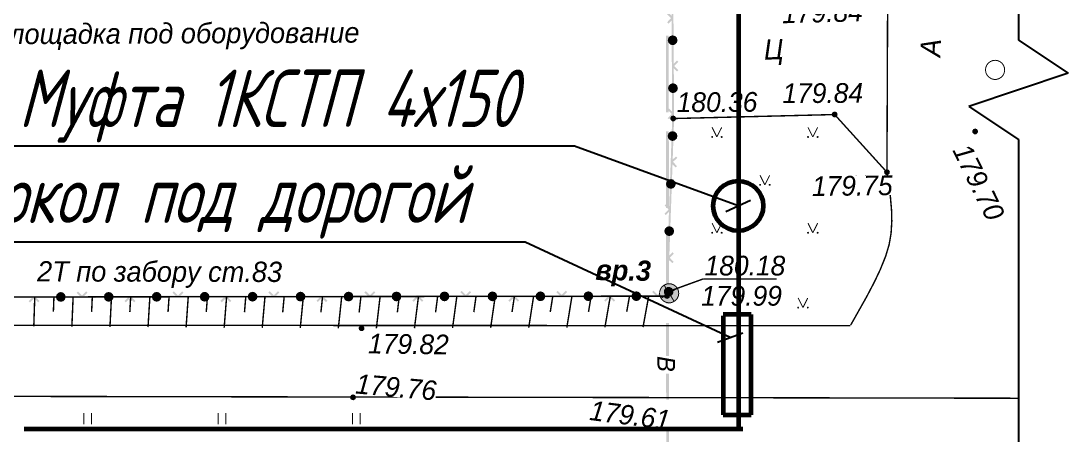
# Model space of a CAD drawing. Header units: millimetres. Extents: x 6735 to 13224, y -12144 to -9633.
# Drawn here: x 11084.1 to 11138.7, y -9724.1 to -9702.5 of the extents above; entities that cross this region are included whole.
import ezdxf
from ezdxf import colors
from ezdxf.entities.mleader import LeaderData, LeaderLine
from ezdxf.math import Vec2, Vec3

# ---------------------------------------------------------------- set-up
doc = ezdxf.new("R2010")
doc.units = ezdxf.units.MM
for name, pattern in [('Cплошная', [0]), ('Cплошная_0.50', [0]), ('Штриховая 1.5-1.5_0.50', [1.5, 0.75, -0.75])]:
    doc.linetypes.add(name, pattern=pattern)
for name, color, linetype, lineweight in [('КаБель силовой (Вновь)', 1, 'Continuous', 60), ('Линия выноска', 137, 'Continuous', 25), ('Рамка тонкая', 5, 'Continuous', 25), ('Строительный', 251, 'Continuous', 13)]:
    doc.layers.add(name, color=color, linetype=linetype, lineweight=lineweight)
doc.styles.add('Simplex', font='simplex.shx', dxfattribs={"width": 0.7, "oblique": 15})
doc.styles.get("Standard").update_dxf_attribs({"font": 'arial.ttf'})

# ---------------------------------------------------------------- blocks, each defined once
blk = doc.blocks.new('2011 - 401 трава')
at = {"color": 7, "linetype": 'Continuous', "lineweight": 0, "const_width": 0.1, "flags": 128}
for points in [[(0, 0), (0, 1.2)], [(0.8, 0), (0.8, 1.2)]]:
    blk.add_lwpolyline(points, dxfattribs=at)
blk = doc.blocks.new('118 - 330 отм высот')
blk.add_hatch(color=7).paths.add_polyline_path([(0.098, 0.12), (0.002, 0.155), (-0.095, 0.121), (-0.146, 0.032), (-0.129, -0.069), (-0.05, -0.135), (0.052, -0.136), (0.131, -0.07), (0.149, 0.031)])
at = {"color": 7, "linetype": 'Continuous', "lineweight": 0, "const_width": 0.01, "flags": 128}
blk.add_lwpolyline([(0.098, 0.12), (0.002, 0.155), (-0.095, 0.121), (-0.146, 0.032), (-0.129, -0.069), (-0.05, -0.135), (0.052, -0.136), (0.131, -0.07), (0.149, 0.031), (0.098, 0.12)], close=True, dxfattribs=at)
blk = doc.blocks.new('DIMENSION_17724')
at = {"color": 7, "linetype": 'Continuous', "lineweight": 0, "const_width": 0.075, "flags": 128}
for points in [[(4097.522267, 2229.45034), (4099.290294, 2230.092535)], [(4099.290294, 2230.092535), (4103.115941, 2230.092535)]]:
    blk.add_lwpolyline(points, dxfattribs=at)
at = {"color": 7, "insert": (4101.625876, 2231.092535), "char_height": 1.262627, "attachment_point": 7}
blk.add_mtext('{\\fArial|c1|b0|i1;\\l\\C0; }', dxfattribs=at)
blk = doc.blocks.new('2004 - 372 лес сажен d-2.0')
at = {"color": 7, "linetype": 'Continuous', "lineweight": 0, "const_width": 0.1, "flags": 128}
blk.add_lwpolyline([(0, 1), (0.269797, 0.962917), (0.519584, 0.854419), (0.730836, 0.682553), (0.887885, 0.460065), (0.979084, 0.203456), (0.997669, -0.068242), (0.942261, -0.33488), (0.81697, -0.57668), (0.631088, -0.775711), (0.398401, -0.917211), (0.136167, -0.990686), (-0.136167, -0.990686), (-0.398401, -0.917211), (-0.631088, -0.775711), (-0.81697, -0.57668), (-0.942261, -0.33488), (-0.997669, -0.068242), (-0.979084, 0.203456), (-0.887885, 0.460065), (-0.730836, 0.682553), (-0.519584, 0.854419), (-0.269797, 0.962917), (0, 1)], close=True, dxfattribs=at)
blk = doc.blocks.new('2014 - 416 газон')
at = {"color": 7, "linetype": 'Continuous', "lineweight": 0, "const_width": 0.1, "flags": 128}
for points in [[(-0.5, 0.05), (-0.456699, 0.025), (-0.456699, -0.025), (-0.5, -0.05), (-0.543301, -0.025), (-0.543301, 0.025), (-0.5, 0.05)], [(0.5, 0.05), (0.543301, 0.025), (0.543301, -0.025), (0.5, -0.05), (0.456699, -0.025), (0.456699, 0.025), (0.5, 0.05)]]:
    blk.add_lwpolyline(points, close=True, dxfattribs=at)
for points in [[(-0.5, 1), (0, 0)], [(0, 0), (0.5, 1)]]:
    blk.add_lwpolyline(points, dxfattribs=at)
blk = doc.blocks.new('22 - 107.1.1 столбы метал d-1.0')
blk.add_hatch(color=7).paths.add_polyline_path([(-0.00002, 0.5), (-0.25, 0.43302), (-0.43302, 0.25002), (-0.5, 0.00002), (-0.43302, -0.24998), (-0.25002, -0.433), (-0.00002, -0.5), (0.24998, -0.433), (0.433, -0.25), (0.5, 0), (0.433, 0.25), (0.25, 0.43302)])
at = {"color": 7, "linetype": 'Continuous', "lineweight": 0, "const_width": 0.02, "flags": 128}
blk.add_lwpolyline([(0, 0.5), (-0.25, 0.433013), (-0.433013, 0.25), (-0.5, 0), (-0.433013, -0.25), (-0.25, -0.433013), (0, -0.5), (0.25, -0.433013), (0.433013, -0.25), (0.5, 0), (0.433013, 0.25), (0.25, 0.433013), (0, 0.5)], close=True, dxfattribs=at)
blk = doc.blocks.new('7 - 11.7 репер времен.d-2.0')
at = {"true_color": 0xffffff}
for points in [[(0, 0.00002), (-0.7, 0.7), (-0.70698, 0.70726), (-0.92386, 0.38278), (-1, 0), (-0.92384, -0.38278), (-0.70696, -0.70724), (-0.7, -0.7)], [(0.69998, 0.7), (0.70712, 0.7071), (0.50002, 0.86602), (0.25882, 0.96594), (0, 1.00002), (-0.25876, 0.96596), (-0.4999, 0.8661), (-0.70698, 0.70726), (-0.7, 0.7), (0, 0.00002)], [(0, 0.00002), (-0.7, -0.7), (-0.70696, -0.70724), (-0.38256, -0.92392), (0.00006, -0.99998), (0.38268, -0.92388), (0.70704, -0.70714), (0.7, -0.69998)], [(0.70712, 0.7071), (0.69998, 0.7), (0, 0.00002), (0.69998, -0.69998), (0.70704, -0.70714), (0.92384, -0.38274), (0.99998, -0.00004), (0.92388, 0.38266)]]:
    blk.add_hatch(color=7, dxfattribs=at).paths.add_polyline_path(points)
at = {"color": 7, "linetype": 'Continuous', "lineweight": 0, "const_width": 0.1, "flags": 128}
blk.add_lwpolyline([(0, 1), (0.269797, 0.962917), (0.519584, 0.854419), (0.730836, 0.682553), (0.887885, 0.460065), (0.979084, 0.203456), (0.997669, -0.068242), (0.942261, -0.33488), (0.81697, -0.57668), (0.631088, -0.775711), (0.398401, -0.917211), (0.136167, -0.990686), (-0.136167, -0.990686), (-0.398401, -0.917211), (-0.631088, -0.775711), (-0.81697, -0.57668), (-0.942261, -0.33488), (-0.997669, -0.068242), (-0.979084, 0.203456), (-0.887885, 0.460065), (-0.730836, 0.682553), (-0.519584, 0.854419), (-0.269797, 0.962917), (0, 1)], close=True, dxfattribs=at)
at = {"color": 7, "linetype": 'Continuous', "lineweight": 0, "true_color": 0xffffff, "const_width": 0.02, "flags": 128}
for points in [[(0, 0), (-0.7, 0.7), (-0.706971, 0.707242), (-0.923845, 0.382768), (-1, -0.000009), (-0.923837, -0.382785), (-0.706958, -0.707256), (-0.7, -0.7), (0, 0)], [(0, 0), (-0.7, -0.7), (-0.706958, -0.707256), (-0.382554, -0.923933), (0.000069, -1), (0.382682, -0.92388), (0.707056, -0.707158), (0.7, -0.7), (0, 0)], [(0.7, 0.7), (0.707132, 0.707082), (0.50002, 0.866014), (0.25883, 0.965923), (0, 1), (-0.258757, 0.965942), (-0.499889, 0.866089), (-0.706971, 0.707242), (-0.7, 0.7), (0, 0), (0.7, 0.7)], [(0.707132, 0.707082), (0.7, 0.7), (0, 0), (0.7, -0.7), (0.707056, -0.707158), (0.923855, -0.382742), (1, -0.000054), (0.923896, 0.382642), (0.707132, 0.707082)]]:
    blk.add_lwpolyline(points, close=True, dxfattribs=at)
at = {"color": 7, "linetype": 'Continuous', "lineweight": 0, "const_width": 0.1, "flags": 128}
for points in [[(-0.7, 0.7), (-0.706971, 0.707242)], [(-0.7, 0.7), (0.7, -0.7)], [(-0.7, -0.7), (0.7, 0.7)], [(0.7, 0.7), (0.707132, 0.707082)], [(-0.7, -0.7), (-0.706958, -0.707256)], [(0.7, -0.7), (0.707056, -0.707158)]]:
    blk.add_lwpolyline(points, dxfattribs=at)
blk = doc.blocks.new('_Oblique')
at = {"color": 0, "lineweight": -2}
blk.add_line((-0.5, -0.5), (0.5, 0.5), dxfattribs=at)

msp = doc.modelspace()

# ---------------------------------------------------------------- hatches: boundary and pattern name
at = {"layer": 'Строительный'}
for points in [[(11118.10459, -9699.98665), (11118.19863, -9700.0804), (11118.26947, -9700.15102), (11118.34009, -9700.08018), (11118.16053, -9699.90119), (11118.12511, -9699.86588), (11118.33941, -9699.65091), (11118.26857, -9699.58029), (11118.10421, -9699.74517), (11118.10244, -9698.61591), (11118.00242, -9698.61607), (11118.00437, -9699.86607), (11118.00622, -9701.04467), (11118.00674, -9701.37821), (11118.03199, -9701.37817), (11118.05675, -9701.37813), (11118.03199, -9701.3783), (11118.00674, -9701.37846), (11118.01241, -9702.24556), (11117.9179, -9702.15228), (11117.84671, -9702.08201), (11117.77645, -9702.1532), (11117.95689, -9702.3313), (11117.99248, -9702.36643), (11117.77926, -9702.58247), (11117.85045, -9702.65273), (11117.88952, -9702.58174), (11118.00256, -9702.37637), (11117.98855, -9702.40182), (11117.85045, -9702.65273), (11118.01399, -9702.48703), (11118.02137, -9703.61627), (11118.12139, -9703.61561), (11118.11322, -9702.36564), (11118.10677, -9701.37793), (11118.10624, -9701.04451)], [(11117.87057, -9707.27313), (11117.86721, -9703.27313), (11117.71721, -9703.27326), (11117.72057, -9707.27325)], [(11118.13036, -9704.98633), (11118.22486, -9705.07961), (11118.29605, -9705.14987), (11118.36632, -9705.07868), (11118.18588, -9704.90058), (11118.15028, -9704.86545), (11118.36351, -9704.64942), (11118.29232, -9704.57915), (11118.12878, -9704.74485), (11118.12139, -9703.61561), (11118.02137, -9703.61627), (11118.02954, -9704.86624), (11118.03725, -9706.04482), (11118.0451, -9707.24545), (11117.95059, -9707.15217), (11117.8794, -9707.08191), (11117.80914, -9707.1531), (11117.98958, -9707.33119), (11118.02517, -9707.36632), (11117.81194, -9707.58236), (11117.83776, -9707.60785), (11117.84785, -9707.60778), (11117.8814, -9707.64374), (11117.92046, -9707.60731), (11117.92791, -9707.60726), (11118.04667, -9707.48693), (11118.04745, -9707.60544), (11118.01244, -9708.61351), (11118.11241, -9708.61698), (11118.14745, -9707.60788), (11118.09747, -9707.60615), (11118.14748, -9707.60582), (11118.14591, -9707.36553), (11118.13727, -9706.04416)], [(11117.87477, -9712.27313), (11117.87141, -9708.27313), (11117.72141, -9708.27325), (11117.72477, -9712.27325)], [(11118.06483, -9709.9869), (11118.15541, -9710.084), (11118.22364, -9710.15714), (11118.29678, -9710.08891), (11118.12384, -9709.90352), (11118.08972, -9709.86695), (11118.31168, -9709.65989), (11118.24345, -9709.58675), (11118.20148, -9709.65607), (11118.08007, -9709.8566), (11118.09512, -9709.83175), (11118.24345, -9709.58675), (11118.07321, -9709.74556), (11118.11241, -9708.61698), (11118.01244, -9708.61351), (11117.96906, -9709.86276), (11117.92815, -9711.04065), (11117.88648, -9712.24059), (11117.7959, -9712.14349), (11117.72767, -9712.07035), (11117.65453, -9712.13858), (11117.82747, -9712.32396), (11117.86158, -9712.36053), (11117.63963, -9712.56759), (11117.70786, -9712.64073), (11117.74982, -9712.57142), (11117.87124, -9712.37088), (11117.85619, -9712.39573), (11117.70786, -9712.64073), (11117.8781, -9712.48192), (11117.8389, -9713.6105), (11117.93887, -9713.61397), (11117.98225, -9712.36472), (11118.02811, -9711.04412)], [(11117.89129, -9714.98389), (11117.98187, -9715.08098), (11118.0501, -9715.15412), (11118.12324, -9715.08589), (11117.9503, -9714.90051), (11117.91619, -9714.86394), (11118.13814, -9714.65688), (11118.06991, -9714.58374), (11117.89967, -9714.74255), (11117.93887, -9713.61397), (11117.8389, -9713.6105), (11117.79552, -9714.85975), (11117.75461, -9716.03764), (11117.72735, -9716.82262), (11117.40863, -9716.82304), (11117.50241, -9716.72902), (11117.57304, -9716.6582), (11117.50222, -9716.58756), (11117.32318, -9716.76707), (11117.28787, -9716.80248), (11117.07295, -9716.58812), (11117.00231, -9716.65894), (11117.16715, -9716.82335), (11116.03789, -9716.82482), (11116.03802, -9716.92484), (11117.28802, -9716.92322), (11117.77572, -9716.92258), (11117.77567, -9716.88567), (11117.77566, -9716.87257), (11117.78874, -9716.87303), (11117.82564, -9716.87431), (11117.85458, -9716.04111)], [(11117.87897, -9717.27313), (11117.87561, -9713.27313), (11117.72561, -9713.27325), (11117.72897, -9717.27325)], [(11084.66731, -9716.96564), (11084.57354, -9717.05966), (11084.5029, -9717.13048), (11084.57372, -9717.20112), (11084.75276, -9717.02161), (11084.78808, -9716.9862), (11085.00299, -9717.20056), (11085.07363, -9717.12974), (11084.90879, -9716.96533), (11086.03805, -9716.96386), (11086.03792, -9716.86383), (11084.78792, -9716.86546), (11083.60932, -9716.86699), (11082.40866, -9716.86855), (11082.50244, -9716.77454), (11082.57307, -9716.70372), (11082.50225, -9716.63308), (11082.32321, -9716.81259), (11082.2879, -9716.848), (11082.07298, -9716.63364), (11082.00234, -9716.70446), (11082.16718, -9716.86887), (11081.03792, -9716.87034), (11081.03805, -9716.97036), (11082.28805, -9716.96874), (11083.60945, -9716.96702)], [(11089.66731, -9716.95914), (11089.57353, -9717.05316), (11089.5029, -9717.12398), (11089.57372, -9717.19461), (11089.75275, -9717.01511), (11089.78807, -9716.9797), (11090.00299, -9717.19405), (11090.07362, -9717.12323), (11090.00284, -9717.08379), (11089.79806, -9716.96968), (11089.82344, -9716.98382), (11090.07362, -9717.12323), (11089.90879, -9716.95882), (11091.03804, -9716.95736), (11091.03791, -9716.85733), (11089.78792, -9716.85896), (11088.60932, -9716.86049), (11087.40866, -9716.86205), (11087.50243, -9716.76803), (11087.57307, -9716.69721), (11087.50225, -9716.62658), (11087.32321, -9716.80608), (11087.28789, -9716.84149), (11087.07298, -9716.62714), (11087.00234, -9716.69796), (11087.07312, -9716.7374), (11087.2779, -9716.85151), (11087.25252, -9716.83737), (11087.00234, -9716.69796), (11087.16718, -9716.86237), (11086.03792, -9716.86383), (11086.03805, -9716.96386), (11087.28805, -9716.96223), (11088.60945, -9716.96051)], [(11094.6673, -9716.95264), (11094.57353, -9717.04665), (11094.50289, -9717.11747), (11094.57371, -9717.18811), (11094.75275, -9717.00861), (11094.78807, -9716.9732), (11095.00298, -9717.18755), (11095.07362, -9717.11673), (11094.90878, -9716.95232), (11096.03804, -9716.95085), (11096.03791, -9716.85083), (11094.78791, -9716.85245), (11093.60931, -9716.85399), (11092.40865, -9716.85555), (11092.50243, -9716.76153), (11092.57306, -9716.69071), (11092.50224, -9716.62008), (11092.3232, -9716.79958), (11092.28789, -9716.83499), (11092.07297, -9716.62063), (11092.00234, -9716.69145), (11092.16717, -9716.85586), (11091.03791, -9716.85733), (11091.03804, -9716.95736), (11092.28804, -9716.95573), (11093.60944, -9716.95401)], [(11099.6673, -9716.94613), (11099.57352, -9717.04015), (11099.50289, -9717.11097), (11099.57371, -9717.18161), (11099.75275, -9717.0021), (11099.78806, -9716.96669), (11100.00298, -9717.18105), (11100.07362, -9717.11023), (11099.90878, -9716.94582), (11101.03804, -9716.94435), (11101.03791, -9716.84433), (11099.78791, -9716.84595), (11098.60931, -9716.84748), (11097.40865, -9716.84905), (11097.50242, -9716.75503), (11097.57306, -9716.68421), (11097.50224, -9716.61357), (11097.3232, -9716.79308), (11097.28788, -9716.82849), (11097.07297, -9716.61413), (11097.00233, -9716.68495), (11097.16717, -9716.84936), (11096.03791, -9716.85083), (11096.03804, -9716.95085), (11097.28804, -9716.94923), (11098.60944, -9716.94751)], [(11104.66729, -9716.93963), (11104.57352, -9717.03365), (11104.50288, -9717.10447), (11104.5737, -9717.1751), (11104.75274, -9716.9956), (11104.78806, -9716.96019), (11105.00298, -9717.17455), (11105.07361, -9717.10373), (11104.90877, -9716.93932), (11106.03803, -9716.93785), (11106.0379, -9716.83782), (11104.7879, -9716.83945), (11103.6093, -9716.84098), (11102.40865, -9716.84254), (11102.50242, -9716.74853), (11102.57306, -9716.67771), (11102.50223, -9716.60707), (11102.3232, -9716.78657), (11102.28788, -9716.82198), (11102.07296, -9716.60763), (11102.00233, -9716.67845), (11102.16716, -9716.84286), (11101.03791, -9716.84433), (11101.03804, -9716.94435), (11102.28804, -9716.94273), (11103.60943, -9716.94101)], [(11109.66729, -9716.93313), (11109.57352, -9717.02715), (11109.50288, -9717.09797), (11109.5737, -9717.1686), (11109.75274, -9716.9891), (11109.78806, -9716.95369), (11110.00297, -9717.16804), (11110.07361, -9717.09722), (11109.90877, -9716.93281), (11111.03803, -9716.93135), (11111.0379, -9716.83132), (11109.7879, -9716.83295), (11108.6093, -9716.83448), (11107.40864, -9716.83604), (11107.50241, -9716.74202), (11107.57305, -9716.6712), (11107.50223, -9716.60057), (11107.32319, -9716.78007), (11107.28787, -9716.81548), (11107.07296, -9716.60113), (11107.00232, -9716.67195), (11107.16716, -9716.83636), (11106.0379, -9716.83782), (11106.03803, -9716.93785), (11107.28803, -9716.93622), (11108.60943, -9716.9345)], [(11114.66728, -9716.92663), (11114.57351, -9717.02064), (11114.50288, -9717.09146), (11114.5737, -9717.1621), (11114.75273, -9716.98259), (11114.78805, -9716.94718), (11115.00297, -9717.16154), (11115.0736, -9717.09072), (11115.00282, -9717.05128), (11114.79804, -9716.93717), (11114.82342, -9716.95131), (11115.0736, -9717.09072), (11114.90877, -9716.92631), (11116.03802, -9716.92484), (11116.03789, -9716.82482), (11114.78789, -9716.82644), (11113.60929, -9716.82798), (11112.40864, -9716.82954), (11112.50241, -9716.73552), (11112.57305, -9716.6647), (11112.50223, -9716.59406), (11112.32319, -9716.77357), (11112.28787, -9716.80898), (11112.07296, -9716.59462), (11112.00232, -9716.66544), (11112.0731, -9716.70488), (11112.27788, -9716.819), (11112.2525, -9716.80486), (11112.00232, -9716.66544), (11112.16716, -9716.82985), (11111.0379, -9716.83132), (11111.03803, -9716.93135), (11112.28803, -9716.92972), (11113.60942, -9716.928)], [(11117.88316, -9722.27312), (11117.87981, -9718.27312), (11117.72981, -9718.27325), (11117.73316, -9722.27325)], [(11117.73647, -9726.21717), (11117.29241, -9727.13733), (11117.42751, -9727.20253), (11117.87903, -9726.26688), (11117.81149, -9726.23429), (11117.88649, -9726.23422), (11117.884, -9723.27312), (11117.734, -9723.27325)]]:
    msp.add_hatch(color=7, dxfattribs=at).paths.add_polyline_path(points)

# ---------------------------------------------------------------- linework, layer by layer
at = {"layer": 'КаБель силовой (Вновь)'}
for p, q in [((11122.16633, -9717.83009), (11120.70347, -9717.83009)), ((11120.70347, -9717.89806), (11120.70347, -9723.06378)), ((11122.16633, -9723.06378), (11122.16633, -9717.83009)), ((11120.70347, -9723.06378), (11122.16633, -9723.06378))]:
    msp.add_line(p, q, dxfattribs=at)
msp.add_circle((11121.48762, -9712.16083), 1.30525, dxfattribs=at)
at = {"layer": 'Рамка тонкая'}
for p, q in [((11136.09231, -9653.35746), (11136.09231, -9703.51857)), ((11136.09231, -9703.51857), (11138.68025, -9705.24387)), ((11138.68025, -9705.24387), (11133.50436, -9706.96917)), ((11136.09231, -9708.69446), (11136.09231, -9758.85558))]:
    msp.add_line(p, q, dxfattribs=at)
at = {"layer": 'Строительный', "color": 7, "linetype": 'Cплошная_0.50', "lineweight": 0, "const_width": 0.075, "flags": 128}
for points in [[(11129.24084, -9710.40922), (11129.28748, -9698.53866)], [(11129.24084, -9710.40922), (11126.51368, -9707.39695), (11118.09747, -9707.60615)], [(11068.32203, -9716.93689), (11117.77566, -9716.87257)]]:
    msp.add_lwpolyline(points, dxfattribs=at)
at = {"layer": 'Строительный', "color": 7, "linetype": 'Штриховая 1.5-1.5_0.50', "lineweight": 0, "ltscale": 2, "const_width": 0.075, "flags": 128}
for points in [[(11129.24084, -9710.40922), (11129.42068, -9711.69871), (11129.47931, -9712.3713), (11129.49377, -9712.96567), (11129.45462, -9713.60398), (11129.35335, -9714.18761), (11129.17405, -9714.7867), (11128.89927, -9715.4717), (11128.58747, -9716.13074), (11128.18819, -9716.89408), (11127.34862, -9718.38559)], [(11015.87247, -9718.27171), (11022.37098, -9718.31962), (11024.915, -9718.33837), (11028.86948, -9718.36753), (11127.33182, -9718.41544)], [(11136.09231, -9722.20053), (11026.06734, -9721.99728), (11019.29344, -9721.86967), (11016.92406, -9721.85825), (11015.65705, -9721.89336), (11015.29893, -9721.94118), (11014.93387, -9722.02755), (11014.55937, -9722.15304), (11014.17114, -9722.31908), (11013.53056, -9722.66108), (11012.77744, -9723.14163), (11012.26863, -9723.49099), (11011.43783, -9724.05278), (11011.2495, -9724.17383), (11009.43064, -9725.35798), (11007.96587, -9726.35037), (11006.66494, -9727.2746), (11005.20956, -9728.38169), (11004.59187, -9728.8881), (11004.04864, -9729.3622), (11002.79263, -9730.55136), (11001.21559, -9732.13237), (10999.54569, -9733.87104), (10997.86578, -9735.67641), (10996.28222, -9737.43758), (10995.0064, -9738.9234), (10993.86252, -9740.33215), (10992.78492, -9741.72601), (10991.7109, -9743.19287), (10990.70837, -9744.6473), (10989.72701, -9746.17), (10988.82322, -9747.68187), (10987.76278, -9749.4744), (10986.57607, -9751.4742), (10985.82374, -9752.78724), (10985.16566, -9753.9873), (10984.57841, -9755.11711), (10984.05623, -9756.18804), (10983.45788, -9757.53011), (10982.96267, -9758.79241), (10982.56841, -9759.98052), (10982.2743, -9761.09695), (10982.03144, -9762.37441), (10981.79565, -9764.02259), (10981.5704, -9766.01768), (10981.36099, -9768.31296), (10981.19916, -9770.4633), (10981.05872, -9772.71444), (10980.94504, -9774.98072), (10980.86387, -9777.14842), (10980.81983, -9779.08263), (10980.81443, -9780.69877), (10980.84789, -9781.91349), (10980.9188, -9782.67728), (10980.97625, -9782.93473), (10981.06205, -9783.19335), (10981.17612, -9783.45289), (10981.31831, -9783.71303), (10981.4885, -9783.9735), (10981.68637, -9784.2338), (10981.91156, -9784.49344), (10982.16357, -9784.75186), (10982.639, -9785.17603), (10983.18202, -9785.59107), (10983.78641, -9785.99217), (10984.4408, -9786.37174), (10985.01205, -9786.66452), (10985.59184, -9786.92823), (10986.16148, -9787.15431), (10986.69364, -9787.33186), (10987.15001, -9787.44063), (10987.63299, -9787.50316), (10988.14477, -9787.51975), (10988.68872, -9787.49051), (10989.17521, -9787.43014), (10989.69194, -9787.33656), (10990.24444, -9787.2088), (10990.84391, -9787.04428), (10991.7835, -9786.74726), (10993.07915, -9786.29563)]]:
    msp.add_lwpolyline(points, dxfattribs=at)
at = {"layer": 'Строительный', "color": 7, "linetype": 'Cплошная', "lineweight": 0, "const_width": 0.075, "flags": 128}
for points in [[(11084.82202, -9716.91543), (11084.77194, -9718.45598)], [(11085.82202, -9716.91413), (11085.79327, -9717.68796)], [(11086.82202, -9716.91283), (11086.75704, -9718.46762)], [(11087.82202, -9716.91153), (11087.78575, -9717.69248)], [(11088.82202, -9716.91023), (11088.74187, -9718.47926)], [(11089.82202, -9716.90893), (11089.7781, -9717.697)], [(11090.82201, -9716.90762), (11090.72643, -9718.4909)], [(11091.82201, -9716.90632), (11091.77031, -9717.70152)], [(11092.82201, -9716.90502), (11092.7107, -9718.50253)], [(11093.82201, -9716.90372), (11093.76237, -9717.70604)], [(11094.82201, -9716.90242), (11094.69469, -9718.51417)], [(11095.82201, -9716.90112), (11095.75429, -9717.71055)], [(11096.82201, -9716.89982), (11096.67839, -9718.5258)], [(11097.82201, -9716.89852), (11097.74607, -9717.71507)], [(11098.82201, -9716.89722), (11098.66179, -9718.53743)], [(11099.82201, -9716.89592), (11099.7377, -9717.71958)], [(11100.82201, -9716.89462), (11100.64491, -9718.54906)], [(11101.82201, -9716.89332), (11101.72918, -9717.7241)], [(11102.822, -9716.89202), (11102.62864, -9718.55286)], [(11103.822, -9716.89072), (11103.7216, -9717.71967)], [(11104.822, -9716.88942), (11104.61376, -9718.54439)], [(11105.822, -9716.88812), (11105.71417, -9717.71413)], [(11106.822, -9716.88682), (11106.59895, -9718.53592)], [(11107.822, -9716.88552), (11107.70679, -9717.7086)], [(11108.822, -9716.88422), (11108.58422, -9718.52745)], [(11109.822, -9716.88291), (11109.69944, -9717.70306)], [(11110.822, -9716.88161), (11110.56955, -9718.51898)], [(11111.822, -9716.88031), (11111.69212, -9717.69753)], [(11112.822, -9716.87901), (11112.55495, -9718.51051)], [(11113.82199, -9716.87771), (11113.68484, -9717.69199)], [(11114.82199, -9716.87641), (11114.54042, -9718.50204)], [(11115.82199, -9716.87511), (11115.67759, -9717.68646)], [(11116.82199, -9716.87381), (11116.52595, -9718.49357)]]:
    msp.add_lwpolyline(points, dxfattribs=at)
at = {"layer": 'Строительный', "color": 7}
msp.add_point((11117.86034, -9716.64602, 180.18), dxfattribs=at)

# ---------------------------------------------------------------- block references
for name, p, xscale, yscale, rotation in [('22 - 107.1.1 столбы метал d-1.0', (11118.07076, -9703.52054), 0.4999999999999115, 0.4999999999999115, 180.3745469999887), ('22 - 107.1.1 столбы метал d-1.0', (11118.0871, -9706.02039), 0.4999999999999115, 0.4999999999999115, 180.3745469999887), ('22 - 107.1.1 столбы метал d-1.0', (11118.06574, -9708.51971), 0.4999999999998933, 0.4999999999998933, 178.0109920000029), ('22 - 107.1.1 столбы метал d-1.0', (11117.97897, -9711.0181), 0.4999999999998933, 0.4999999999998933, 178.0109920000029), ('22 - 107.1.1 столбы метал d-1.0', (11117.89345, -9713.48072), 0.4999999999998933, 0.4999999999998933, 178.0109920000029), ('7 - 11.7 репер времен.d-2.0', (11117.88836, -9716.72308), 0.4999999999998408, 0.4999999999998408, 346.6283499999836), ('22 - 107.1.1 столбы метал d-1.0', (11117.86277, -9716.64242), 0.4999999999998408, 0.4999999999998408, 346.6283499999836), ('22 - 107.1.1 столбы метал d-1.0', (11086.17844, -9716.91366), 0.499999999999956, 0.499999999999956, 90.07451499997465), ('22 - 107.1.1 столбы метал d-1.0', (11088.67834, -9716.91041), 0.499999999999956, 0.499999999999956, 90.07451499997465), ('22 - 107.1.1 столбы метал d-1.0', (11091.17824, -9716.90716), 0.499999999999956, 0.499999999999956, 90.07451499997465), ('22 - 107.1.1 столбы метал d-1.0', (11093.67814, -9716.90391), 0.499999999999956, 0.499999999999956, 90.07451499997465), ('22 - 107.1.1 столбы метал d-1.0', (11096.17804, -9716.90066), 0.499999999999956, 0.499999999999956, 90.07451499997465), ('22 - 107.1.1 столбы метал d-1.0', (11098.67793, -9716.89741), 0.499999999999956, 0.499999999999956, 90.07451499997465), ('22 - 107.1.1 столбы метал d-1.0', (11101.17783, -9716.89416), 0.499999999999956, 0.499999999999956, 90.07451499997465), ('22 - 107.1.1 столбы метал d-1.0', (11103.67773, -9716.89091), 0.499999999999956, 0.499999999999956, 90.07451499997465), ('22 - 107.1.1 столбы метал d-1.0', (11106.17763, -9716.88765), 0.499999999999956, 0.499999999999956, 90.07451499997465), ('22 - 107.1.1 столбы метал d-1.0', (11108.67753, -9716.8844), 0.499999999999956, 0.499999999999956, 90.07451499997465), ('22 - 107.1.1 столбы метал d-1.0', (11111.17743, -9716.88115), 0.499999999999956, 0.499999999999956, 90.07451499997465), ('22 - 107.1.1 столбы метал d-1.0', (11113.67732, -9716.8779), 0.499999999999956, 0.499999999999956, 90.07451499997465), ('22 - 107.1.1 столбы метал d-1.0', (11116.17722, -9716.87465), 0.499999999999956, 0.499999999999956, 90.07451499997465)]:
    msp.add_blockref(name, p, dxfattribs=dict(at, xscale=xscale, yscale=yscale, rotation=rotation))
at = {"layer": 'Строительный', "color": 7, "xscale": 0.5, "yscale": 0.5}
for name, p in [('2004 - 372 лес сажен d-2.0', (11134.87739, -9705.06555)), ('2014 - 416 газон', (11120.37739, -9708.56555)), ('2014 - 416 газон', (11125.37739, -9708.56555)), ('2014 - 416 газон', (11122.87739, -9711.06555)), ('2014 - 416 газон', (11127.87739, -9711.06555)), ('2014 - 416 газон', (11120.37739, -9713.56555)), ('2014 - 416 газон', (11125.37739, -9713.56555)), ('2014 - 416 газон', (11124.86203, -9717.46898)), ('2011 - 401 трава', (11087.37739, -9723.56555)), ('2011 - 401 трава', (11094.37739, -9723.56555)), ('2011 - 401 трава', (11101.37739, -9723.56555))]:
    msp.add_blockref(name, p, dxfattribs=at)
at = {"layer": 'Строительный', "color": 7}
for name, p in [('118 - 330 отм высот', (11118.09747, -9707.60615, 180.36)), ('118 - 330 отм высот', (11126.51368, -9707.39695, 179.84)), ('118 - 330 отм высот', (11133.83663, -9708.2846, 179.7)), ('118 - 330 отм высот', (11129.24084, -9710.40922, 179.75)), ('DIMENSION_17724', (7020.37739, -11946.06555)), ('118 - 330 отм высот', (11117.77566, -9716.87257, 179.99)), ('118 - 330 отм высот', (11101.85531, -9718.55616, 179.82)), ('118 - 330 отм высот', (11101.40961, -9722.16065, 179.76))]:
    msp.add_blockref(name, p, dxfattribs=at)

# ---------------------------------------------------------------- texts
at = {"layer": 'Строительный', "color": 7, "bg_fill": 3, "box_fill_scale": 1, "bg_fill_color": 256}
for s, insert, char_height, attachment_point, rotation, bg_fill_transparency in [('{\\fD431|c1|b0|i1;\\l\\C0;179.84}', (11123.77373, -9702.12777), 1.028706, 4, 1.414421, 4327), ('{\\fBm431|c1|b0|i1;\\l\\C0;площадка под оборудование}', (11082.70983, -9702.67092), 1.057968, 1, 0.255345, 0), ('{\\fBm431|c1|b0|i1;\\l\\C0;А}', (11130.97132, -9704.3651), 1.057968, 1, 87.995316, 0), ('{\\fBm431|c1|b0|i1;\\l\\C0;Ц}', (11122.80678, -9703.48025), 1.057968, 1, 1.987046, 0), ('{\\fD431|c1|b0|i1;\\l\\C0;179.84}', (11123.79008, -9706.29548), 1.028706, 4, 0.292399, 4372), ('{\\fD431|c1|b0|i1;\\l\\C0;179.70}', (11133.09319, -9709.03654), 1.028706, 4, 296.112577, 4357)]:
    msp.add_mtext(s, dxfattribs=dict(at, insert=insert, char_height=char_height, attachment_point=attachment_point, rotation=rotation, bg_fill_transparency=bg_fill_transparency))

# ---------------------------------------------------------------- next in the draw order: linework, layer by layer
at = {"layer": 'Рамка тонкая'}
msp.add_line((11133.50436, -9706.96917), (11136.09231, -9708.69446), dxfattribs=at)

# ---------------------------------------------------------------- next in the draw order: texts
at = {"layer": 'Строительный', "color": 7, "bg_fill": 3, "box_fill_scale": 1, "bg_fill_color": 256}
for s, insert, char_height, attachment_point, rotation, bg_fill_transparency in [('{\\fD431|c1|b0|i1;\\l\\C0;180.36}', (11118.28112, -9706.76482), 1.028706, 4, 0.307983, 4352), ('{\\fD431|c1|b0|i1;\\l\\C0;179.75}', (11125.32775, -9711.14297), 1.028706, 4, 0.666199, 6242), ('{\\fBm431|c1|b0|i1;\\l\\C0;2Т по забору ст.83}', (11084.94616, -9715.04838), 1.057968, 1, 359.868867, 0), ('{\\fD431|c1|b1|i1;\\l\\C0;вр.3}', (11114.03062, -9716.34171), 1.056266, 7, 358.852776, 0), ('{\\fD431|c1|b0|i1;\\l\\C0;179.82}', (11102.19518, -9719.35263), 1.028706, 4, 359.272152, 6332), ('{\\fBm431|c1|b0|i1;\\l\\C0;В}', (11117.27468, -9719.99825), 0.922597, 7, 270.0481, 0), ('{\\fD431|c1|b0|i1;\\l\\C0;179.76}', (11101.55573, -9721.44402), 1.028706, 4, 354.930573, 7411835), ('{\\fD431|c1|b0|i1;\\l\\C0;179.61}', (11113.76363, -9722.82825), 1.028706, 4, 352.781429, 6101105)]:
    msp.add_mtext(s, dxfattribs=dict(at, insert=insert, char_height=char_height, attachment_point=attachment_point, rotation=rotation, bg_fill_transparency=bg_fill_transparency))
at = {"layer": 'Строительный', "color": 7, "char_height": 1.028706, "attachment_point": 4, "bg_fill": 3, "box_fill_scale": 1, "bg_fill_color": 256}
for s, insert, bg_fill_transparency in [('{\\fD431|c1|b0|i1;\\l\\C0;180.18}', (11119.73449, -9715.28804), 6232), ('{\\fD431|c1|b0|i1;\\l\\C0;179.99}', (11119.55681, -9716.86431), 6212)]:
    msp.add_mtext(s, dxfattribs=dict(at, insert=insert, bg_fill_transparency=bg_fill_transparency))

# ---------------------------------------------------------------- next in the draw order: linework, layer by layer
at = {"layer": 'КаБель силовой (Вновь)'}
for p, q in [((11121.50653, -9697.88832), (11121.50653, -9723.67343)), ((11121.73278, -9723.81965), (11084.27076, -9723.81965))]:
    msp.add_line(p, q, dxfattribs=at)

# ---------------------------------------------------------------- next in the draw order: leaders
at = {"layer": 'Линия выноска'}
ml = msp.add_multileader_mtext('Standard', dxfattribs=at)
ml.set_content('Муфта 1КСТП 4х150', color=2, style='Simplex')
ml.set_leader_properties()
ml.set_arrow_properties(name='OBLIQUE')
ml.build(insert=Vec2(0, 0))
ml.multileader.update_dxf_attribs({"text_left_attachment_type": 6, "text_right_attachment_type": 6, "dogleg_length": 1, "arrow_head_size": 1})
ctx = ml.context
ctx.base_point, ctx.char_height, ctx.arrow_head_size, ctx.plane_origin = Vec3(11075.59851, -9709.0493), 3, 1, Vec3(11095.87743, -9722.55921)
ctx.left_attachment, ctx.right_attachment, ctx.text_align_type = 6, 6, 2
notes = []
notes.append((ctx, [(1, (1, 1, 0), (11112.94924, -9709.0493), (-1, 0), 1, [(0, [(11121.48762, -9712.16083)], 0, [])])]))
ctx.mtext.insert, ctx.mtext.alignment, ctx.mtext.flow_direction = Vec3(11109.94924, -9705.0493), 3, 5
ml = msp.add_multileader_mtext('Standard', dxfattribs=at)
ml.set_content('Прокол под дорогой', color=2, style='Simplex')
ml.set_leader_properties()
ml.set_arrow_properties(name='OBLIQUE')
ml.build(insert=Vec2(0, 0))
ml.multileader.update_dxf_attribs({"text_left_attachment_type": 6, "text_right_attachment_type": 6, "dogleg_length": 1, "arrow_head_size": 1})
ctx = ml.context
ctx.base_point, ctx.char_height, ctx.arrow_head_size, ctx.plane_origin = Vec3(11071.69319, -9714.05882), 3, 1, Vec3(11093.31039, -9725.48019)
ctx.left_attachment, ctx.right_attachment, ctx.text_align_type = 6, 6, 2
notes.append((ctx, [(1, (1, 1, 0), (11110.3822, -9714.05882), (-1, 0), 1, [(0, [(11121.06727, -9719.03777)], 0, [])])]))
ctx.mtext.insert, ctx.mtext.alignment, ctx.mtext.flow_direction = Vec3(11107.3822, -9710.05882), 3, 5
for ctx, leaders in notes:
    for number, flags, end, landing, length, lines in leaders:
        leader = LeaderData()
        leader.index, (leader.has_last_leader_line, leader.has_dogleg_vector, leader.attachment_direction) = number, flags
        leader.last_leader_point, leader.dogleg_vector, leader.dogleg_length = Vec3(end), Vec3(landing), length
        for number, points, colour, breaks in lines:
            line = LeaderLine()
            line.index, line.vertices, line.color, line.breaks = number, Vec3.list(points), colors.encode_raw_color(colour), breaks
            leader.lines.append(line)
        ctx.leaders.append(leader)

doc.saveas('drawing.dxf')
